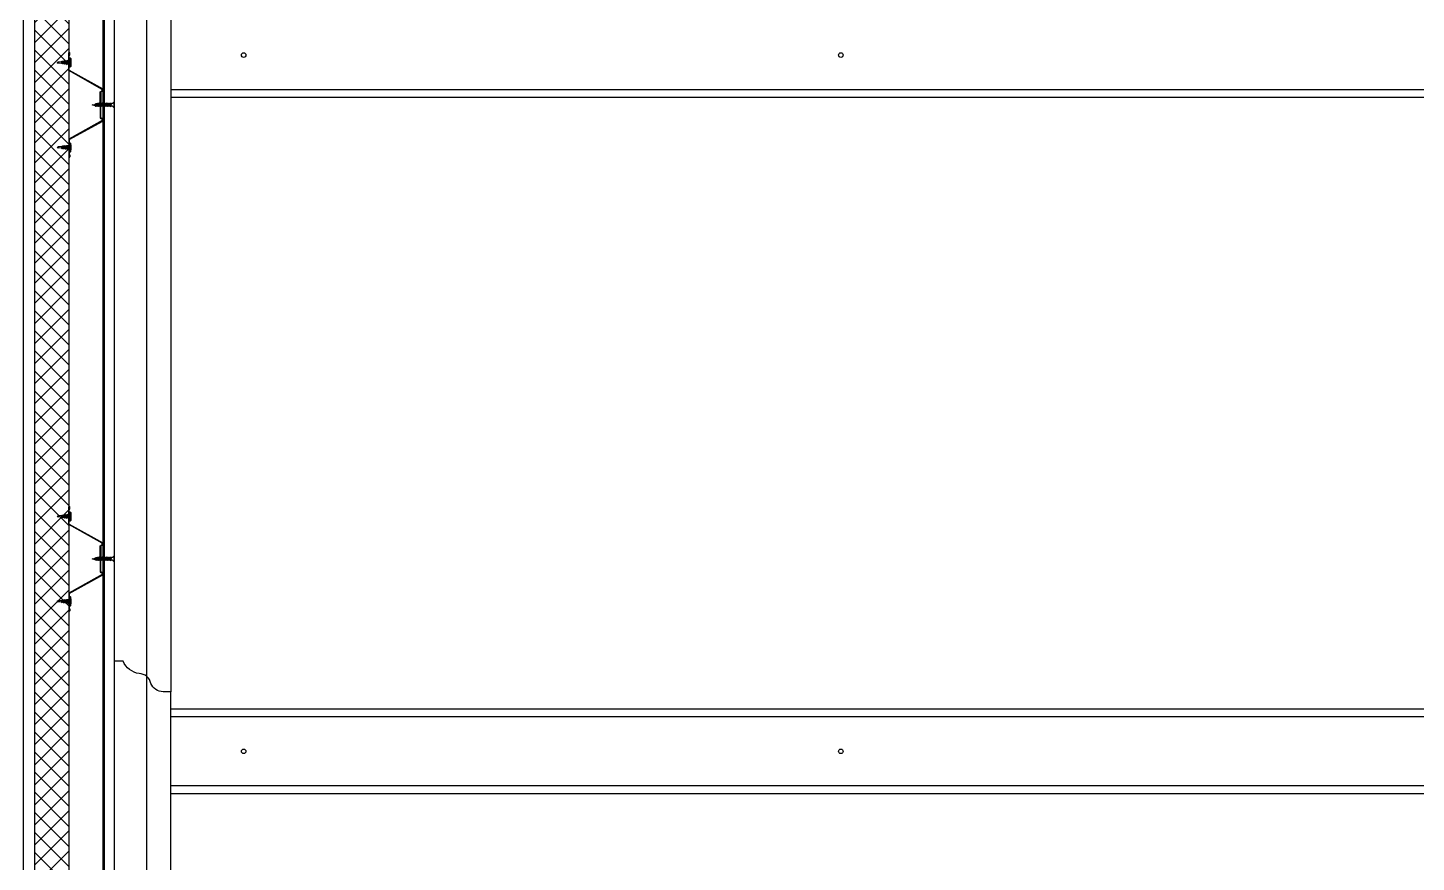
# Model space of a CAD drawing. Header units: inches. Extents: x 203 to 1065, y -1127 to 921.
# Drawn here: x 405.839 to 407.062, y 847.009 to 847.744 of the extents above; entities that cross this region are included whole.
import ezdxf

# ---------------------------------------------------------------- set-up
doc = ezdxf.new("R2010")
doc.units = ezdxf.units.IN
doc.header["$MEASUREMENT"] = 0
doc.linetypes.add('CONTINUA', pattern=[0])
doc.layers.add('CORTE PERFILES Y CERCHA', color=3, linetype='CONTINUA')
doc.layers.add('CORTE PROY', color=8, linetype='CONTINUA')

msp = doc.modelspace()

# ---------------------------------------------------------------- hatches: boundary and pattern name
at = {"layer": 'CORTE PERFILES Y CERCHA', "ltscale": 0.5}
h = msp.add_hatch(dxfattribs=at)
h.set_pattern_fill('_USER', color=251, scale=0.0125, angle=135, style=0, double=1, pattern_type=0)
h.set_pattern_definition([(135, (377.291917, 560.07682), (-0.00883883476, -0.00883883476), []), (225, (377.291917, 560.07682), (0.00883883476, -0.00883883476), [])])
h.paths.add_polyline_path([(405.8447, 840.1111), (405.8447, 850.2991), (405.8747, 850.2991), (405.8747, 840.1111)])

# ---------------------------------------------------------------- linework, layer by layer
at = {"layer": 'CORTE PERFILES Y CERCHA', "color": 2}
for p, q in [((405.9047, 850.2154), (405.9047, 840.1948)), ((405.9057, 850.2154), (405.9057, 840.1948)), ((405.9147, 850.2154), (405.9147, 840.1948))]:
    msp.add_line(p, q, dxfattribs=at)
at = {"layer": 'CORTE PERFILES Y CERCHA'}
for p, q in [((405.8747, 847.7151), (405.8747, 847.722)), ((405.8751, 847.7151), (405.8751, 847.722)), ((405.8751, 847.722), (405.8752, 847.722)), ((405.8752, 847.7201), (405.8752, 847.722)), ((405.8752, 847.7201), (405.8756, 847.7201)), ((405.8756, 847.7201), (405.8756, 847.722)), ((405.8682, 847.7143), (405.8644, 847.7135)), ((405.8644, 847.7135), (405.8652, 847.714)), ((405.8652, 847.7135), (405.8644, 847.7135)), ((405.8644, 847.7135), (405.8652, 847.7131)), ((405.8682, 847.7143), (405.8652, 847.714)), ((405.8652, 847.7131), (405.8652, 847.7135)), ((405.8686, 847.7128), (405.8652, 847.7131)), ((405.8686, 847.7147), (405.8682, 847.7143)), ((405.8682, 847.7143), (405.8686, 847.7128)), ((405.8686, 847.7147), (405.8691, 847.7144)), ((405.869, 847.7124), (405.8686, 847.7147)), ((405.869, 847.7124), (405.8686, 847.7128)), ((405.869, 847.7124), (405.8695, 847.7126)), ((405.8699, 847.7145), (405.8691, 847.7144)), ((405.8691, 847.7144), (405.8695, 847.7126)), ((405.8704, 847.7125), (405.8695, 847.7126)), ((405.8703, 847.715), (405.8699, 847.7145)), ((405.8699, 847.7145), (405.8704, 847.7125)), ((405.8703, 847.715), (405.8708, 847.7146)), ((405.8709, 847.7121), (405.8703, 847.715)), ((405.8709, 847.7121), (405.8704, 847.7125)), ((405.8717, 847.7147), (405.8708, 847.7146)), ((405.8708, 847.7146), (405.8713, 847.7124)), ((405.8709, 847.7121), (405.8713, 847.7124)), ((405.8723, 847.7123), (405.8713, 847.7124)), ((405.8721, 847.7153), (405.8717, 847.7147)), ((405.8717, 847.7147), (405.8723, 847.7123)), ((405.8721, 847.7153), (405.8726, 847.7148)), ((405.8727, 847.7118), (405.8721, 847.7153)), ((405.8727, 847.7118), (405.8723, 847.7123)), ((405.8735, 847.7149), (405.8726, 847.7148)), ((405.8726, 847.7148), (405.8732, 847.7122)), ((405.8727, 847.7118), (405.8732, 847.7122)), ((405.8742, 847.7121), (405.8732, 847.7122)), ((405.8739, 847.7155), (405.8735, 847.7149)), ((405.8735, 847.7149), (405.8742, 847.7121)), ((405.8739, 847.7155), (405.8744, 847.715)), ((405.8747, 847.7115), (405.8739, 847.7155)), ((405.8747, 847.7115), (405.8742, 847.7121)), ((405.8751, 847.7151), (405.8744, 847.715)), ((405.8744, 847.715), (405.8751, 847.712)), ((405.8747, 847.7115), (405.8751, 847.712)), ((405.8747, 847.7065), (405.8747, 847.7116)), ((405.8756, 847.717), (405.8751, 847.7165)), ((405.8751, 847.7105), (405.8751, 847.7165)), ((405.8751, 847.7151), (405.8751, 847.712)), ((405.8751, 847.7068), (405.8751, 847.712)), ((405.8756, 847.7101), (405.8751, 847.7105)), ((405.8756, 847.7171), (405.8756, 847.71)), ((405.8756, 847.717), (405.8756, 847.7101)), ((405.8764, 847.7171), (405.8764, 847.71)), ((405.8769, 847.7135), (405.8764, 847.7135)), ((405.8978, 847.6754), (405.8954, 847.6762)), ((405.8978, 847.6754), (405.8982, 847.6771)), ((405.8981, 847.6751), (405.8978, 847.6754)), ((405.8985, 847.6775), (405.8981, 847.6751)), ((405.8981, 847.6751), (405.8984, 847.6752)), ((405.8985, 847.6775), (405.8982, 847.6771)), ((405.8984, 847.6752), (405.8989, 847.6771)), ((405.899, 847.675), (405.8984, 847.6752)), ((405.8985, 847.6775), (405.8989, 847.6771)), ((405.8996, 847.6773), (405.8989, 847.6771)), ((405.899, 847.675), (405.8996, 847.6773)), ((405.8994, 847.6747), (405.899, 847.675)), ((405.8999, 847.6777), (405.8994, 847.6747)), ((405.8994, 847.6747), (405.8997, 847.675)), ((405.8999, 847.6777), (405.8996, 847.6773)), ((405.8997, 847.675), (405.9002, 847.6773)), ((405.9004, 847.675), (405.8997, 847.675)), ((405.8999, 847.6777), (405.9003, 847.6773)), ((405.9009, 847.6773), (405.9002, 847.6773)), ((405.9004, 847.675), (405.9009, 847.6773)), ((405.9007, 847.6747), (405.9004, 847.675)), ((405.9013, 847.6777), (405.9007, 847.6747)), ((405.9007, 847.6747), (405.901, 847.675)), ((405.9013, 847.6777), (405.9009, 847.6773)), ((405.901, 847.675), (405.9016, 847.6773)), ((405.9017, 847.675), (405.901, 847.675)), ((405.9013, 847.6777), (405.9016, 847.6773)), ((405.9023, 847.6773), (405.9016, 847.6773)), ((405.9017, 847.675), (405.9023, 847.6773)), ((405.902, 847.6747), (405.9017, 847.675)), ((405.9026, 847.6777), (405.902, 847.6747)), ((405.902, 847.6747), (405.9024, 847.675)), ((405.9026, 847.6777), (405.9023, 847.6773)), ((405.9024, 847.675), (405.9029, 847.6773)), ((405.9031, 847.675), (405.9024, 847.675)), ((405.9026, 847.6777), (405.9029, 847.6773)), ((405.9036, 847.6773), (405.9029, 847.6773)), ((405.9031, 847.675), (405.9036, 847.6773)), ((405.9034, 847.6747), (405.9031, 847.675)), ((405.904, 847.6777), (405.9034, 847.6747)), ((405.9034, 847.6747), (405.9037, 847.675)), ((405.904, 847.6777), (405.9036, 847.6773)), ((405.9037, 847.675), (405.9043, 847.6773)), ((405.9044, 847.675), (405.9037, 847.675)), ((405.904, 847.6777), (405.9043, 847.6773)), ((405.905, 847.6773), (405.9043, 847.6773)), ((405.9044, 847.675), (405.905, 847.6773)), ((405.9047, 847.6747), (405.9044, 847.675)), ((405.9053, 847.6777), (405.9047, 847.6747)), ((405.9047, 847.6747), (405.9051, 847.675)), ((405.9053, 847.6777), (405.905, 847.6773)), ((405.9051, 847.675), (405.9056, 847.6773)), ((405.9058, 847.675), (405.9051, 847.675)), ((405.9053, 847.6777), (405.9056, 847.6773)), ((405.9064, 847.6773), (405.9056, 847.6773)), ((405.9064, 847.6773), (405.9056, 847.6773)), ((405.9058, 847.675), (405.9064, 847.6773)), ((405.9058, 847.675), (405.9064, 847.6773)), ((405.9061, 847.6747), (405.9058, 847.675)), ((405.9067, 847.6777), (405.9061, 847.6747)), ((405.9061, 847.6747), (405.9065, 847.675)), ((405.9067, 847.6777), (405.9064, 847.6773)), ((405.9065, 847.675), (405.907, 847.6773)), ((405.9072, 847.675), (405.9065, 847.675)), ((405.9067, 847.6777), (405.907, 847.6773)), ((405.9077, 847.6773), (405.907, 847.6773)), ((405.9072, 847.675), (405.9077, 847.6773)), ((405.9072, 847.675), (405.9077, 847.6773)), ((405.9072, 847.675), (405.9077, 847.6773)), ((405.9075, 847.6747), (405.9072, 847.675)), ((405.9081, 847.6777), (405.9075, 847.6747)), ((405.9075, 847.6747), (405.9078, 847.675)), ((405.9081, 847.6777), (405.9077, 847.6773)), ((405.9078, 847.675), (405.9084, 847.6773)), ((405.9085, 847.675), (405.9078, 847.675)), ((405.9081, 847.6777), (405.9084, 847.6773)), ((405.9091, 847.6773), (405.9084, 847.6773)), ((405.9085, 847.675), (405.9091, 847.6773)), ((405.9085, 847.675), (405.9091, 847.6773)), ((405.9085, 847.675), (405.9091, 847.6773)), ((405.9088, 847.6747), (405.9085, 847.675)), ((405.9094, 847.6777), (405.9088, 847.6747)), ((405.9088, 847.6747), (405.9092, 847.675)), ((405.9094, 847.6777), (405.9091, 847.6773)), ((405.9092, 847.675), (405.9097, 847.6773)), ((405.9098, 847.675), (405.9092, 847.675)), ((405.9094, 847.6777), (405.9097, 847.6773)), ((405.9104, 847.6773), (405.9097, 847.6773)), ((405.9098, 847.675), (405.9104, 847.6773)), ((405.9102, 847.6747), (405.9098, 847.675)), ((405.9107, 847.6777), (405.9102, 847.6747)), ((405.9102, 847.6747), (405.9105, 847.675)), ((405.9107, 847.6777), (405.9104, 847.6773)), ((405.9107, 847.6777), (405.9104, 847.6773)), ((405.9105, 847.675), (405.9111, 847.6773)), ((405.9112, 847.675), (405.9105, 847.675)), ((405.9107, 847.6777), (405.9111, 847.6773)), ((405.9107, 847.6777), (405.9111, 847.6773)), ((405.9118, 847.6773), (405.9111, 847.6773)), ((405.9112, 847.675), (405.9118, 847.6773)), ((405.9115, 847.6747), (405.9112, 847.675)), ((405.9121, 847.6777), (405.9115, 847.6747)), ((405.9115, 847.6747), (405.9119, 847.675)), ((405.9121, 847.6777), (405.9118, 847.6773)), ((405.9121, 847.6777), (405.9118, 847.6773)), ((405.9119, 847.675), (405.9124, 847.6773)), ((405.9124, 847.675), (405.9119, 847.675)), ((405.9131, 847.675), (405.9119, 847.675)), ((405.9121, 847.6777), (405.9124, 847.6773)), ((405.9121, 847.6777), (405.9124, 847.6773)), ((405.913, 847.6773), (405.9124, 847.6773)), ((405.9131, 847.6773), (405.9124, 847.6773)), ((405.9147, 847.6788), (405.9131, 847.6773)), ((405.9147, 847.6736), (405.9131, 847.675)), ((405.9147, 847.6762), (405.9143, 847.6762)), ((405.9147, 847.6736), (405.9147, 847.6788)), ((405.8747, 847.6459), (405.8747, 847.6407)), ((405.8751, 847.6456), (405.8751, 847.6403)), ((405.8644, 847.6388), (405.8652, 847.6392)), ((405.8652, 847.6388), (405.8644, 847.6388)), ((405.8644, 847.6388), (405.8652, 847.6384)), ((405.8682, 847.638), (405.8644, 847.6388)), ((405.8686, 847.6396), (405.8652, 847.6392)), ((405.8652, 847.6392), (405.8652, 847.6388)), ((405.8682, 847.638), (405.8652, 847.6384)), ((405.8682, 847.638), (405.8686, 847.6396)), ((405.8686, 847.6377), (405.8682, 847.638)), ((405.869, 847.6399), (405.8686, 847.6377)), ((405.869, 847.6399), (405.8686, 847.6396)), ((405.8686, 847.6377), (405.8691, 847.6379)), ((405.869, 847.6399), (405.8695, 847.6397)), ((405.8691, 847.6379), (405.8695, 847.6397)), ((405.8699, 847.6378), (405.8691, 847.6379)), ((405.8704, 847.6398), (405.8695, 847.6397)), ((405.8699, 847.6378), (405.8704, 847.6398)), ((405.8703, 847.6374), (405.8699, 847.6378)), ((405.8709, 847.6402), (405.8703, 847.6374)), ((405.8703, 847.6374), (405.8708, 847.6377)), ((405.8709, 847.6402), (405.8704, 847.6398)), ((405.8708, 847.6377), (405.8713, 847.6399)), ((405.8717, 847.6376), (405.8708, 847.6377)), ((405.8709, 847.6402), (405.8713, 847.6399)), ((405.8723, 847.64), (405.8713, 847.6399)), ((405.8717, 847.6376), (405.8723, 847.64)), ((405.8721, 847.6371), (405.8717, 847.6376)), ((405.8727, 847.6405), (405.8721, 847.6371)), ((405.8721, 847.6371), (405.8726, 847.6375)), ((405.8727, 847.6405), (405.8723, 847.64)), ((405.8726, 847.6375), (405.8732, 847.6401)), ((405.8735, 847.6374), (405.8726, 847.6375)), ((405.8727, 847.6405), (405.8732, 847.6401)), ((405.8742, 847.6402), (405.8732, 847.6401)), ((405.8735, 847.6374), (405.8742, 847.6402)), ((405.8739, 847.6368), (405.8735, 847.6374)), ((405.8747, 847.6408), (405.8739, 847.6368)), ((405.8739, 847.6368), (405.8744, 847.6373)), ((405.8747, 847.6408), (405.8742, 847.6402)), ((405.8744, 847.6373), (405.8751, 847.6403)), ((405.8751, 847.6372), (405.8744, 847.6373)), ((405.8747, 847.6408), (405.8751, 847.6403)), ((405.8747, 847.6373), (405.8747, 847.6303)), ((405.8756, 847.6422), (405.8751, 847.6418)), ((405.8751, 847.6418), (405.8751, 847.6403)), ((405.8751, 847.6372), (405.8751, 847.6403)), ((405.8751, 847.6372), (405.8751, 847.6303)), ((405.8751, 847.6372), (405.8751, 847.6358)), ((405.8756, 847.6353), (405.8751, 847.6358)), ((405.8756, 847.6352), (405.8756, 847.6423)), ((405.8756, 847.6353), (405.8756, 847.6422)), ((405.8764, 847.6352), (405.8764, 847.6423)), ((405.8769, 847.6388), (405.8764, 847.6388)), ((405.8751, 847.6303), (405.8752, 847.6303)), ((405.8752, 847.6322), (405.8752, 847.6303)), ((405.8752, 847.6322), (405.8756, 847.6322)), ((405.8756, 847.6322), (405.8756, 847.6303)), ((405.8686, 847.3147), (405.8682, 847.3143)), ((405.8686, 847.3147), (405.8691, 847.3144)), ((405.869, 847.3124), (405.8686, 847.3147)), ((405.8699, 847.3145), (405.8691, 847.3144)), ((405.8691, 847.3144), (405.8695, 847.3126)), ((405.8703, 847.315), (405.8699, 847.3145)), ((405.8699, 847.3145), (405.8704, 847.3125)), ((405.8703, 847.315), (405.8708, 847.3146)), ((405.8709, 847.3121), (405.8703, 847.315)), ((405.8717, 847.3147), (405.8708, 847.3146)), ((405.8708, 847.3146), (405.8713, 847.3124)), ((405.8721, 847.3153), (405.8717, 847.3147)), ((405.8717, 847.3147), (405.8723, 847.3123)), ((405.8721, 847.3153), (405.8726, 847.3148)), ((405.8727, 847.3118), (405.8721, 847.3153)), ((405.8735, 847.3149), (405.8726, 847.3148)), ((405.8726, 847.3148), (405.8732, 847.3122)), ((405.8739, 847.3155), (405.8735, 847.3149)), ((405.8735, 847.3149), (405.8742, 847.3121)), ((405.8739, 847.3155), (405.8744, 847.315)), ((405.8747, 847.3115), (405.8739, 847.3155)), ((405.8751, 847.3151), (405.8744, 847.315)), ((405.8744, 847.315), (405.8751, 847.312)), ((405.8747, 847.3151), (405.8747, 847.322)), ((405.8751, 847.3151), (405.8751, 847.322)), ((405.8751, 847.322), (405.8752, 847.322)), ((405.8756, 847.317), (405.8751, 847.3165)), ((405.8751, 847.3105), (405.8751, 847.3165)), ((405.8751, 847.3151), (405.8751, 847.312)), ((405.8752, 847.3201), (405.8752, 847.322)), ((405.8752, 847.3201), (405.8756, 847.3201)), ((405.8756, 847.3201), (405.8756, 847.322)), ((405.8756, 847.3171), (405.8756, 847.31)), ((405.8756, 847.317), (405.8756, 847.3101)), ((405.8764, 847.3171), (405.8764, 847.31)), ((405.8682, 847.3143), (405.8644, 847.3135)), ((405.8644, 847.3135), (405.8652, 847.314)), ((405.8652, 847.3135), (405.8644, 847.3135)), ((405.8644, 847.3135), (405.8652, 847.3131)), ((405.8682, 847.3143), (405.8652, 847.314)), ((405.8652, 847.3131), (405.8652, 847.3135)), ((405.8686, 847.3128), (405.8652, 847.3131)), ((405.8682, 847.3143), (405.8686, 847.3128)), ((405.869, 847.3124), (405.8686, 847.3128)), ((405.869, 847.3124), (405.8695, 847.3126)), ((405.8704, 847.3125), (405.8695, 847.3126)), ((405.8709, 847.3121), (405.8704, 847.3125)), ((405.8709, 847.3121), (405.8713, 847.3124)), ((405.8723, 847.3123), (405.8713, 847.3124)), ((405.8727, 847.3118), (405.8723, 847.3123)), ((405.8727, 847.3118), (405.8732, 847.3122)), ((405.8742, 847.3121), (405.8732, 847.3122)), ((405.8747, 847.3115), (405.8742, 847.3121)), ((405.8747, 847.3115), (405.8751, 847.312)), ((405.8747, 847.3065), (405.8747, 847.3116)), ((405.8751, 847.3068), (405.8751, 847.312)), ((405.8756, 847.3101), (405.8751, 847.3105)), ((405.8769, 847.3135), (405.8764, 847.3135)), ((405.8999, 847.2777), (405.8994, 847.2747)), ((405.8999, 847.2777), (405.8996, 847.2773)), ((405.8999, 847.2777), (405.9003, 847.2773)), ((405.9013, 847.2777), (405.9007, 847.2747)), ((405.9013, 847.2777), (405.9009, 847.2773)), ((405.9013, 847.2777), (405.9016, 847.2773)), ((405.9026, 847.2777), (405.902, 847.2747)), ((405.9026, 847.2777), (405.9023, 847.2773)), ((405.9026, 847.2777), (405.9029, 847.2773)), ((405.904, 847.2777), (405.9034, 847.2747)), ((405.904, 847.2777), (405.9036, 847.2773)), ((405.904, 847.2777), (405.9043, 847.2773)), ((405.9053, 847.2777), (405.9047, 847.2747)), ((405.9053, 847.2777), (405.905, 847.2773)), ((405.9053, 847.2777), (405.9056, 847.2773)), ((405.9067, 847.2777), (405.9061, 847.2747)), ((405.9067, 847.2777), (405.9064, 847.2773)), ((405.9067, 847.2777), (405.907, 847.2773)), ((405.9081, 847.2777), (405.9075, 847.2747)), ((405.9081, 847.2777), (405.9077, 847.2773)), ((405.9081, 847.2777), (405.9084, 847.2773)), ((405.9094, 847.2777), (405.9088, 847.2747)), ((405.9094, 847.2777), (405.9091, 847.2773)), ((405.9094, 847.2777), (405.9097, 847.2773)), ((405.9107, 847.2777), (405.9102, 847.2747)), ((405.9107, 847.2777), (405.9104, 847.2773)), ((405.9107, 847.2777), (405.9104, 847.2773)), ((405.9107, 847.2777), (405.9111, 847.2773)), ((405.9107, 847.2777), (405.9111, 847.2773)), ((405.9121, 847.2777), (405.9115, 847.2747)), ((405.9121, 847.2777), (405.9118, 847.2773)), ((405.9121, 847.2777), (405.9118, 847.2773)), ((405.9121, 847.2777), (405.9124, 847.2773)), ((405.9121, 847.2777), (405.9124, 847.2773)), ((405.9147, 847.2788), (405.9131, 847.2773)), ((405.9147, 847.2736), (405.9147, 847.2788)), ((405.8978, 847.2754), (405.8954, 847.2762)), ((405.8978, 847.2754), (405.8982, 847.2771)), ((405.8981, 847.2751), (405.8978, 847.2754)), ((405.8985, 847.2775), (405.8981, 847.2751)), ((405.8981, 847.2751), (405.8984, 847.2752)), ((405.8985, 847.2775), (405.8982, 847.2771)), ((405.8984, 847.2752), (405.8989, 847.2771)), ((405.899, 847.275), (405.8984, 847.2752)), ((405.8985, 847.2775), (405.8989, 847.2771)), ((405.8996, 847.2773), (405.8989, 847.2771)), ((405.899, 847.275), (405.8996, 847.2773)), ((405.8994, 847.2747), (405.899, 847.275)), ((405.8994, 847.2747), (405.8997, 847.275)), ((405.8997, 847.275), (405.9002, 847.2773)), ((405.9004, 847.275), (405.8997, 847.275)), ((405.9009, 847.2773), (405.9002, 847.2773)), ((405.9004, 847.275), (405.9009, 847.2773)), ((405.9007, 847.2747), (405.9004, 847.275)), ((405.9007, 847.2747), (405.901, 847.275)), ((405.901, 847.275), (405.9016, 847.2773)), ((405.9017, 847.275), (405.901, 847.275)), ((405.9023, 847.2773), (405.9016, 847.2773)), ((405.9017, 847.275), (405.9023, 847.2773)), ((405.902, 847.2747), (405.9017, 847.275)), ((405.902, 847.2747), (405.9024, 847.275)), ((405.9024, 847.275), (405.9029, 847.2773)), ((405.9031, 847.275), (405.9024, 847.275)), ((405.9036, 847.2773), (405.9029, 847.2773)), ((405.9031, 847.275), (405.9036, 847.2773)), ((405.9034, 847.2747), (405.9031, 847.275)), ((405.9034, 847.2747), (405.9037, 847.275)), ((405.9037, 847.275), (405.9043, 847.2773)), ((405.9044, 847.275), (405.9037, 847.275)), ((405.905, 847.2773), (405.9043, 847.2773)), ((405.9044, 847.275), (405.905, 847.2773)), ((405.9047, 847.2747), (405.9044, 847.275)), ((405.9047, 847.2747), (405.9051, 847.275)), ((405.9051, 847.275), (405.9056, 847.2773)), ((405.9058, 847.275), (405.9051, 847.275)), ((405.9064, 847.2773), (405.9056, 847.2773)), ((405.9064, 847.2773), (405.9056, 847.2773)), ((405.9058, 847.275), (405.9064, 847.2773)), ((405.9058, 847.275), (405.9064, 847.2773)), ((405.9061, 847.2747), (405.9058, 847.275)), ((405.9061, 847.2747), (405.9065, 847.275)), ((405.9065, 847.275), (405.907, 847.2773)), ((405.9072, 847.275), (405.9065, 847.275)), ((405.9077, 847.2773), (405.907, 847.2773)), ((405.9072, 847.275), (405.9077, 847.2773)), ((405.9072, 847.275), (405.9077, 847.2773)), ((405.9072, 847.275), (405.9077, 847.2773)), ((405.9075, 847.2747), (405.9072, 847.275)), ((405.9075, 847.2747), (405.9078, 847.275)), ((405.9078, 847.275), (405.9084, 847.2773)), ((405.9085, 847.275), (405.9078, 847.275)), ((405.9091, 847.2773), (405.9084, 847.2773)), ((405.9085, 847.275), (405.9091, 847.2773)), ((405.9085, 847.275), (405.9091, 847.2773)), ((405.9085, 847.275), (405.9091, 847.2773)), ((405.9088, 847.2747), (405.9085, 847.275)), ((405.9088, 847.2747), (405.9092, 847.275)), ((405.9092, 847.275), (405.9097, 847.2773)), ((405.9098, 847.275), (405.9092, 847.275)), ((405.9104, 847.2773), (405.9097, 847.2773)), ((405.9098, 847.275), (405.9104, 847.2773)), ((405.9102, 847.2747), (405.9098, 847.275)), ((405.9102, 847.2747), (405.9105, 847.275)), ((405.9105, 847.275), (405.9111, 847.2773)), ((405.9112, 847.275), (405.9105, 847.275)), ((405.9118, 847.2773), (405.9111, 847.2773)), ((405.9112, 847.275), (405.9118, 847.2773)), ((405.9115, 847.2747), (405.9112, 847.275)), ((405.9115, 847.2747), (405.9119, 847.275)), ((405.9119, 847.275), (405.9124, 847.2773)), ((405.9124, 847.275), (405.9119, 847.275)), ((405.9131, 847.275), (405.9119, 847.275)), ((405.913, 847.2773), (405.9124, 847.2773)), ((405.9131, 847.2773), (405.9124, 847.2773)), ((405.9147, 847.2736), (405.9131, 847.275)), ((405.9147, 847.2762), (405.9143, 847.2762)), ((405.8747, 847.2459), (405.8747, 847.2407)), ((405.8751, 847.2456), (405.8751, 847.2403)), ((405.8756, 847.2422), (405.8751, 847.2418)), ((405.8751, 847.2418), (405.8751, 847.2403)), ((405.8756, 847.2352), (405.8756, 847.2423)), ((405.8756, 847.2353), (405.8756, 847.2422)), ((405.8764, 847.2352), (405.8764, 847.2423)), ((405.8644, 847.2388), (405.8652, 847.2392)), ((405.8652, 847.2388), (405.8644, 847.2388)), ((405.8644, 847.2388), (405.8652, 847.2384)), ((405.8682, 847.238), (405.8644, 847.2388)), ((405.8686, 847.2396), (405.8652, 847.2392)), ((405.8652, 847.2392), (405.8652, 847.2388)), ((405.8682, 847.238), (405.8652, 847.2384)), ((405.8682, 847.238), (405.8686, 847.2396)), ((405.8686, 847.2377), (405.8682, 847.238)), ((405.869, 847.2399), (405.8686, 847.2377)), ((405.869, 847.2399), (405.8686, 847.2396)), ((405.8686, 847.2377), (405.8691, 847.2379)), ((405.869, 847.2399), (405.8695, 847.2397)), ((405.8691, 847.2379), (405.8695, 847.2397)), ((405.8699, 847.2378), (405.8691, 847.2379)), ((405.8704, 847.2398), (405.8695, 847.2397)), ((405.8699, 847.2378), (405.8704, 847.2398)), ((405.8703, 847.2374), (405.8699, 847.2378)), ((405.8709, 847.2402), (405.8703, 847.2374)), ((405.8703, 847.2374), (405.8708, 847.2377)), ((405.8709, 847.2402), (405.8704, 847.2398)), ((405.8708, 847.2377), (405.8713, 847.2399)), ((405.8717, 847.2376), (405.8708, 847.2377)), ((405.8709, 847.2402), (405.8713, 847.2399)), ((405.8723, 847.24), (405.8713, 847.2399)), ((405.8717, 847.2376), (405.8723, 847.24)), ((405.8721, 847.2371), (405.8717, 847.2376)), ((405.8727, 847.2405), (405.8721, 847.2371)), ((405.8721, 847.2371), (405.8726, 847.2375)), ((405.8727, 847.2405), (405.8723, 847.24)), ((405.8726, 847.2375), (405.8732, 847.2401)), ((405.8735, 847.2374), (405.8726, 847.2375)), ((405.8727, 847.2405), (405.8732, 847.2401)), ((405.8742, 847.2402), (405.8732, 847.2401)), ((405.8735, 847.2374), (405.8742, 847.2402)), ((405.8739, 847.2368), (405.8735, 847.2374)), ((405.8747, 847.2408), (405.8739, 847.2368)), ((405.8739, 847.2368), (405.8744, 847.2373)), ((405.8747, 847.2408), (405.8742, 847.2402)), ((405.8744, 847.2373), (405.8751, 847.2403)), ((405.8751, 847.2372), (405.8744, 847.2373)), ((405.8747, 847.2408), (405.8751, 847.2403)), ((405.8747, 847.2373), (405.8747, 847.2303)), ((405.8751, 847.2372), (405.8751, 847.2403)), ((405.8751, 847.2372), (405.8751, 847.2303)), ((405.8751, 847.2372), (405.8751, 847.2358)), ((405.8756, 847.2353), (405.8751, 847.2358)), ((405.8751, 847.2303), (405.8752, 847.2303)), ((405.8752, 847.2322), (405.8752, 847.2303)), ((405.8752, 847.2322), (405.8756, 847.2322)), ((405.8756, 847.2322), (405.8756, 847.2303)), ((405.8769, 847.2388), (405.8764, 847.2388))]:
    msp.add_line(p, q, dxfattribs=at)
msp.add_lwpolyline([(405.8347, 840.1111), (405.8347, 850.2991), (405.8747, 850.2991), (405.8747, 840.1111)], close=True, dxfattribs=at)
at = {"layer": 'CORTE PERFILES Y CERCHA', "color": 2}
msp.add_lwpolyline([(405.8447, 840.1111), (405.8447, 850.2991), (405.8747, 850.2991), (405.8747, 840.1111)], close=True, dxfattribs=at)
at = {"layer": 'CORTE PERFILES Y CERCHA'}
for points in [[(405.9023, 847.6773), (405.9023, 847.6878), (405.9042, 847.6887), (405.9042, 847.6899), (405.8747, 847.7065)], [(405.8751, 847.7068), (405.9047, 847.6903), (405.9047, 847.6885), (405.9028, 847.6875), (405.9028, 847.6775)], [(405.9023, 847.6747), (405.9023, 847.6645), (405.9042, 847.6636), (405.9042, 847.6625), (405.8747, 847.6459)], [(405.8751, 847.6456), (405.9047, 847.662), (405.9047, 847.6639), (405.9028, 847.6648), (405.9028, 847.675)], [(405.9023, 847.2773), (405.9023, 847.2878), (405.9042, 847.2887), (405.9042, 847.2899), (405.8747, 847.3065)], [(405.8751, 847.3068), (405.9047, 847.2903), (405.9047, 847.2885), (405.9028, 847.2875), (405.9028, 847.2775)], [(405.9023, 847.2747), (405.9023, 847.2645), (405.9042, 847.2636), (405.9042, 847.2625), (405.8747, 847.2459)], [(405.8751, 847.2456), (405.9047, 847.262), (405.9047, 847.2639), (405.9028, 847.2648), (405.9028, 847.275)]]:
    msp.add_lwpolyline(points, dxfattribs=at)
for centre, radius, start, end in [((405.8751, 847.722), 0.000437, 0, 180), ((405.876, 847.7171), 0.000403, 0, 180), ((405.876, 847.71), 0.000403, 180, 0), ((405.8671, 847.7135), 0.00976, 342.0915, 17.9085), ((405.8959, 847.6794), 0.00322, 261.9716, 316.3452), ((405.876, 847.6423), 0.000403, 0, 180), ((405.876, 847.6352), 0.000403, 180, 0), ((405.8671, 847.6388), 0.00976, 342.0915, 17.9085), ((405.8751, 847.6303), 0.000437, 180, 0), ((405.8751, 847.322), 0.000437, 0, 180), ((405.876, 847.3171), 0.000403, 0, 180), ((405.8671, 847.3135), 0.00976, 342.0915, 17.9085), ((405.876, 847.31), 0.000403, 180, 0), ((405.8959, 847.2794), 0.00322, 261.9716, 316.3452), ((405.876, 847.2423), 0.000403, 0, 180), ((405.8671, 847.2388), 0.00976, 342.0915, 17.9085), ((405.8751, 847.2303), 0.000437, 180, 0), ((405.876, 847.2352), 0.000403, 180, 0)]:
    msp.add_arc(centre, radius, start, end, dxfattribs=at)
at = {"layer": 'CORTE PROY', "color": 253, "ltscale": 0.5}
for p, q in [((405.9647, 848.9297), (405.9647, 847.159)), ((405.9434, 847.1725), (405.9434, 848.9162)), ((408.2117, 847.6896), (405.9647, 847.6896))]:
    msp.add_line(p, q, dxfattribs=at)
at = {"layer": 'CORTE PROY', "ltscale": 0.5}
for p, q in [((405.9434, 842.7305), (405.9434, 847.1725)), ((405.9647, 842.717), (405.9647, 847.159)), ((408.2117, 847.1371), (405.9647, 847.1371)), ((408.2117, 847.0761), (405.9647, 847.0761))]:
    msp.add_line(p, q, dxfattribs=at)
at = {"layer": 'CORTE PROY', "color": 253, "ltscale": 0.5}
msp.add_lwpolyline([(408.2117, 847.6826), (405.9647, 847.6826)], dxfattribs=at)
at = {"layer": 'CORTE PROY'}
msp.add_lwpolyline([(405.9647, 847.1441), (405.9647, 847.159), (405.9577, 847.159, -0.278398), (405.9469, 847.1663, 0.359853), (405.9367, 847.1751, -0.263671), (405.9225, 847.1861), (405.9147, 847.1861), (405.9147, 847.167)], format="xyb", dxfattribs=at)
at = {"layer": 'CORTE PROY', "ltscale": 0.5}
for points in [[(405.9647, 847.1441), (408.2117, 847.1441)], [(408.2117, 847.0691), (405.9647, 847.0691)]]:
    msp.add_lwpolyline(points, dxfattribs=at)
at = {"layer": 'CORTE PROY', "color": 253, "ltscale": 0.5}
for centre in [(406.0287, 847.7201), (406.5547, 847.7201)]:
    msp.add_circle(centre, 0.002, dxfattribs=at)
at = {"layer": 'CORTE PROY', "ltscale": 0.5}
for centre in [(406.0287, 847.1066), (406.5547, 847.1066)]:
    msp.add_circle(centre, 0.002, dxfattribs=at)

doc.saveas('drawing.dxf')
